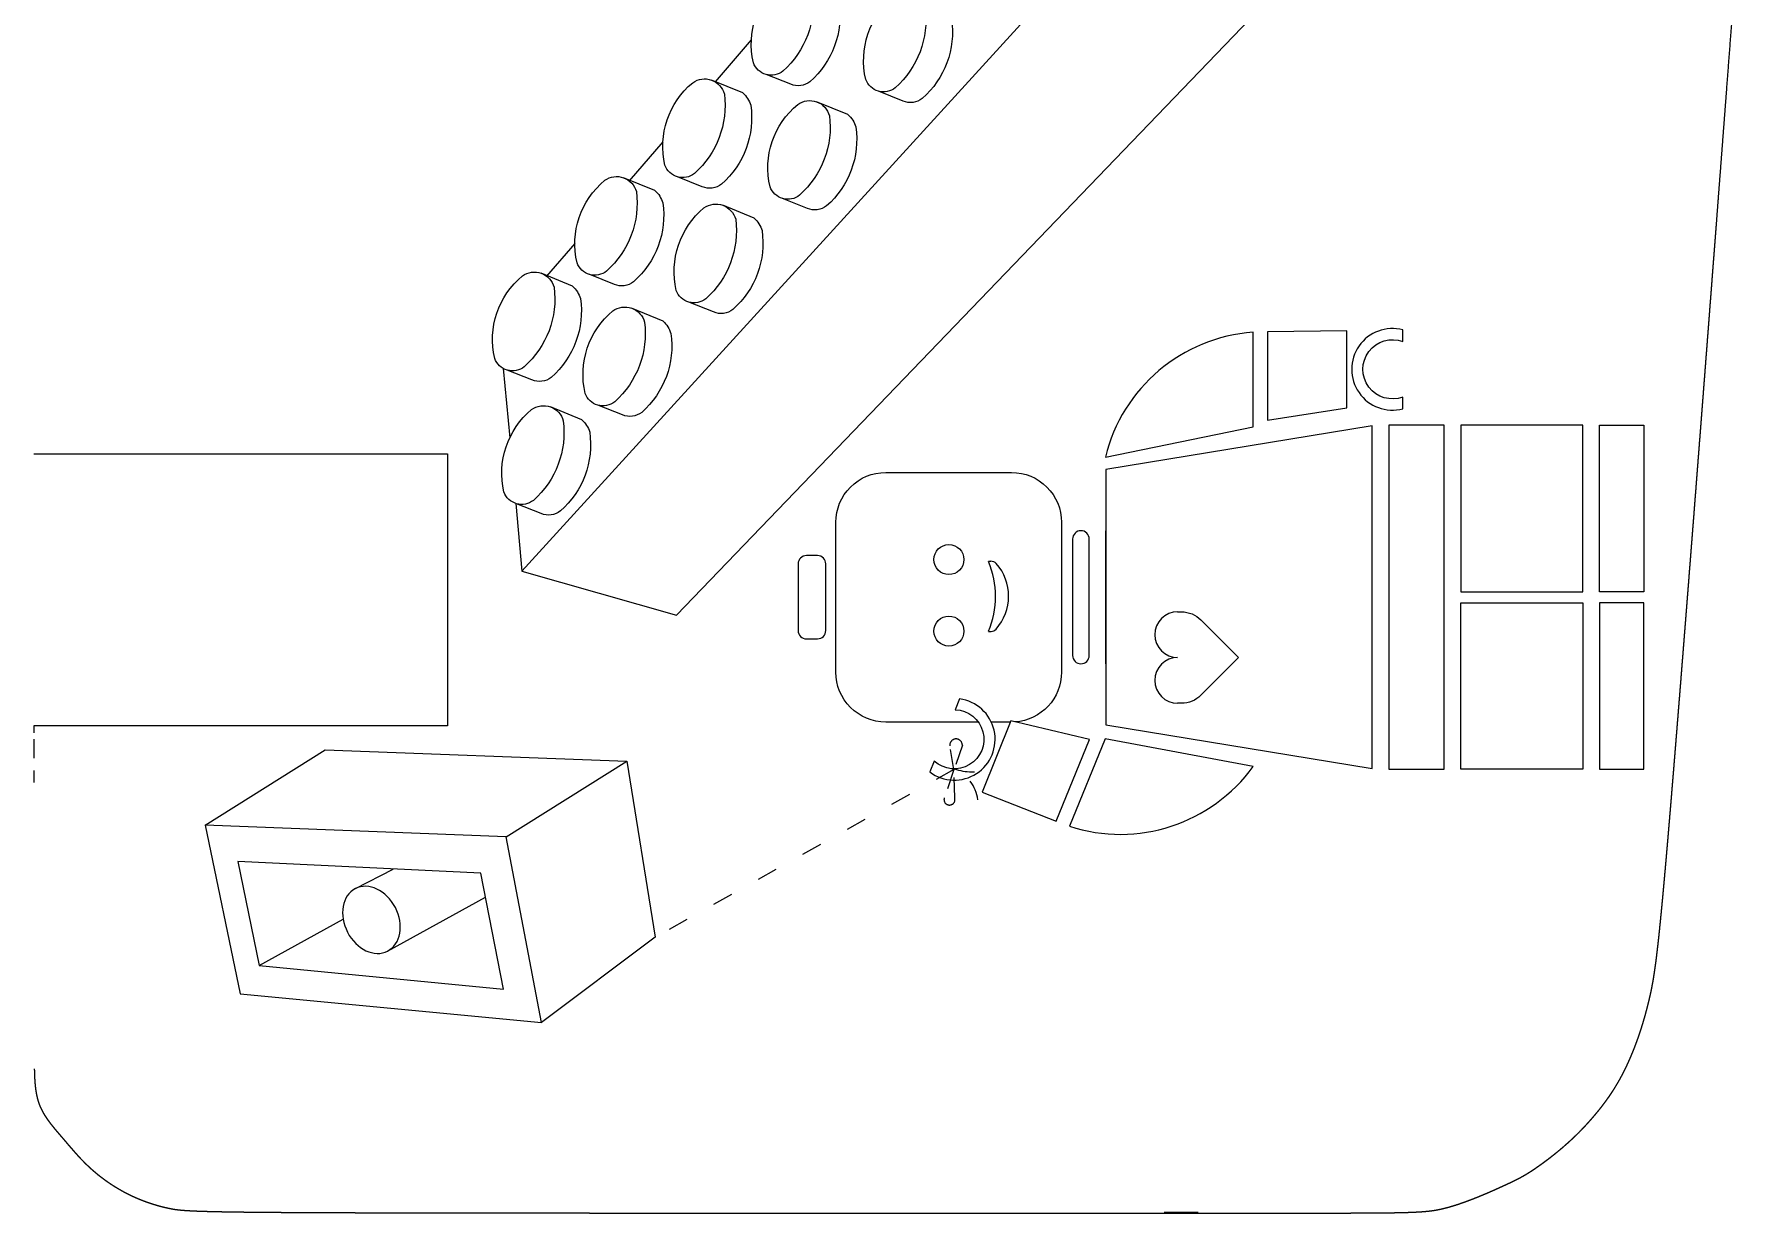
# Model space of a CAD drawing. Header units: millimetres. Extents: x -53 to 1579, y -453 to 381.
# Drawn here: x 153.3 to 203.23, y 167.53 to 202.18 of the extents above; entities that cross this region are included whole.
import ezdxf

# ---------------------------------------------------------------- set-up
doc = ezdxf.new("R2010")
doc.units = ezdxf.units.MM
doc.linetypes.add('ACAD_ISO03W100', pattern=[30, 12, -18])
doc.layers.add('design1 cut', color=1, linetype='Continuous')
doc.layers.add('design3', color=5, linetype='Continuous')
doc.layers.add('toCut', color=1, linetype='Continuous', true_color=0xff0000)

msp = doc.modelspace()

# ---------------------------------------------------------------- linework, layer by layer
at = {"layer": 'design1 cut', "lineweight": -3}
for points in [[(186.908, 185.198), (187.022, 185.198, -0.198912), (187.592, 184.961), (188.699, 183.854)], [(188.699, 183.854), (187.592, 182.747, -0.198912), (187.022, 182.511), (186.908, 182.511)]]:
    msp.add_lwpolyline(points, format="xyb", dxfattribs=at)
for centre in [(186.908, 184.526), (186.908, 183.183)]:
    msp.add_arc(centre, 0.672, 90, 270, dxfattribs=at)
at = {"layer": 'design3'}
for p, q in [((181.414, 186.681), (181.351, 186.675)), ((181.351, 184.624), (181.425, 184.624))]:
    msp.add_line(p, q, dxfattribs=at)
for points in [[(182.628, 211.513), (184.332, 204.693), (167.639, 186.394)], [(189.038, 202.622), (172.177, 185.101)], [(174.379, 202.001), (173.313, 200.771)], [(174.13, 200.445), (173.207, 200.821)], [(175.536, 200.699), (174.811, 200.987)], [(178.838, 200.206), (178.113, 200.495)], [(177.219, 199.808), (176.296, 200.185)], [(171.78, 199.003), (170.79, 197.862)], [(171.546, 197.576), (170.624, 197.953)], [(172.936, 197.688), (172.211, 197.977)], [(176.025, 197.052), (175.3, 197.34)], [(174.463, 196.765), (173.54, 197.142)], [(169.193, 196.02), (168.361, 195.06)], [(169.126, 194.767), (168.204, 195.144)], [(170.353, 194.82), (169.628, 195.108)], [(173.269, 194.008), (172.544, 194.297)], [(171.784, 193.739), (170.862, 194.116)], [(189.545, 193.424), (189.545, 190.829), (191.883, 191.196), (191.883, 193.451), (189.545, 193.424)], [(167.089, 192.349), (167.277, 190.313)], [(167.933, 192.011), (167.208, 192.299)], [(170.591, 190.983), (169.866, 191.271)], [(169.396, 190.841), (168.474, 191.218)], [(184.8, 183.67), (184.8, 185.626), (184.8, 181.878), (192.623, 180.593), (192.623, 185.626), (192.623, 190.659), (184.8, 189.375), (184.8, 185.626), (184.8, 187.582)], [(195.231, 190.679), (195.231, 185.789), (198.816, 185.789), (198.816, 190.679), (195.231, 190.679)], [(199.305, 185.789), (199.305, 190.679), (200.609, 190.679), (200.609, 185.789), (199.305, 185.789)], [(167.456, 188.38), (167.639, 186.394)], [(168.203, 188.085), (167.478, 188.373)], [(167.639, 186.394), (172.177, 185.101)], [(195.231, 180.574), (195.231, 185.463), (198.816, 185.463), (198.816, 180.574), (195.231, 180.574)], [(199.305, 185.463), (199.305, 180.574), (200.609, 180.574), (200.609, 185.463), (199.305, 185.463)], [(183.334, 179.045), (184.313, 181.448), (182.01, 181.99), (181.159, 179.901), (183.334, 179.045)], [(181.998, 181.959), (181.431, 181.959)], [(158.331, 178.929), (159.359, 173.974), (168.213, 173.126), (167.176, 178.589), (158.331, 178.929), (161.852, 181.147), (170.721, 180.811), (171.557, 175.638), (168.213, 173.126)], [(167.176, 178.589), (170.721, 180.811)], [(159.289, 177.858), (159.916, 174.802), (167.093, 174.106), (166.427, 177.514), (159.289, 177.858)], [(162.741, 177.063), (163.854, 177.638)], [(163.689, 175.229), (166.564, 176.815)], [(159.916, 174.802), (162.385, 176.164)]]:
    msp.add_lwpolyline(points, dxfattribs=at)
for points in [[(176.186, 203.423, -0.247137), (175.308, 201.087, -0.513942), (174.441, 201.333, -0.284897), (175.255, 203.755, -0.522395), (176.186, 203.423, 1.488144)], [(179.488, 202.93, -0.247137), (178.61, 200.595, -0.513942), (177.743, 200.84, -0.284897), (178.557, 203.263, -0.522395), (179.488, 202.93, 1.488144)], [(176.961, 203.092, -0.254022), (176.102, 200.774, -0.277426), (175.536, 200.699, -0.277426)], [(180.263, 202.6, -0.254022), (179.404, 200.282, -0.277426), (178.838, 200.206, -0.277426)], [(173.586, 200.412, -0.247137), (172.708, 198.077, -0.513942), (171.841, 198.322, -0.284897), (172.655, 200.745, -0.522395), (173.586, 200.412, 1.488144)], [(174.13, 200.445, -0.135662), (174.361, 200.082)], [(174.361, 200.082, -0.254022), (173.502, 197.764, -0.277426), (172.936, 197.688, -0.277426)], [(176.675, 199.775, -0.247137), (175.797, 197.44, -0.513942), (174.93, 197.685, -0.284897), (175.744, 200.108, -0.522395), (176.675, 199.775, 1.488144)], [(177.219, 199.808, -0.135662), (177.45, 199.445)], [(177.45, 199.445, -0.254022), (176.591, 197.127, -0.277426), (176.025, 197.052, -0.277426)], [(171.002, 197.544, -0.247137), (170.124, 195.208, -0.513942), (169.258, 195.454, -0.284897), (170.072, 197.876, -0.522395), (171.002, 197.544, 1.488144)], [(171.546, 197.576, -0.135662), (171.778, 197.213)], [(171.778, 197.213, -0.254022), (170.918, 194.895, -0.277426), (170.353, 194.82, -0.277426)], [(173.919, 196.732, -0.247137), (173.041, 194.397, -0.513942), (172.174, 194.642, -0.284897), (172.988, 197.065, -0.522395), (173.919, 196.732, 1.488144)], [(174.463, 196.765, -0.135662), (174.694, 196.402)], [(174.694, 196.402, -0.254022), (173.835, 194.084, -0.277426), (173.269, 194.008, -0.277426)], [(168.583, 194.735, -0.247137), (167.705, 192.399, -0.513942), (166.838, 192.645, -0.284897), (167.652, 195.067, -0.522395), (168.583, 194.735, 1.488144)], [(169.126, 194.767, -0.135662), (169.358, 194.405)], [(169.358, 194.405, -0.254022), (168.499, 192.086, -0.277426), (167.933, 192.011, -0.277426)], [(171.241, 193.707, -0.247137), (170.363, 191.371, -0.513942), (169.496, 191.617, -0.284897), (170.31, 194.039, -0.522395), (171.241, 193.707, 1.488144)], [(172.016, 193.377, -0.254022), (171.157, 191.058, -0.277426), (170.591, 190.983, -0.277426)], [(171.784, 193.739, -0.135662), (172.016, 193.377)], [(184.784, 189.744), (189.124, 190.634), (189.124, 193.412, 0.325971), (184.784, 189.744, -0.845075)], [(168.852, 190.809, -0.247137), (167.974, 188.473, -0.513942), (167.108, 188.719, -0.284897), (167.922, 191.141, -0.522395), (168.852, 190.809, 1.488144)], [(169.396, 190.841, -0.135662), (169.628, 190.479)], [(169.628, 190.479, -0.254022), (168.768, 188.16, -0.277426), (168.203, 188.085, -0.277426)], [(181.05, 181.959), (178.329, 181.959, -0.414214), (176.863, 183.426), (176.863, 187.827, -0.414214), (178.329, 189.293), (182.029, 189.293, -0.414214), (183.496, 187.827), (183.496, 183.426, -0.394636), (182.128, 181.962, -0.394636)], [(183.822, 185.626), (183.822, 183.915, 0.414214), (184.066, 183.67), (184.066, 183.67, 0.414214), (184.311, 183.915), (184.311, 185.626), (184.311, 187.338, 0.414214), (184.066, 187.582), (184.066, 187.582, 0.414214), (183.822, 187.338), (183.822, 185.626)], [(175.753, 185.626), (175.753, 184.648, 0.414214), (175.998, 184.404), (176.324, 184.404, 0.414214), (176.568, 184.648), (176.568, 185.626), (176.568, 186.604, 0.414214), (176.324, 186.849), (175.998, 186.849, 0.414214), (175.753, 186.604), (175.753, 185.626)], [(189.132, 180.657), (184.776, 181.47), (183.729, 178.897, 0.325971), (189.132, 180.657, -0.845075)]]:
    msp.add_lwpolyline(points, format="xyb", dxfattribs=at)
for points in [[(193.525, 193.137), (193.525, 193.482, 1.295626), (193.525, 191.164), (193.525, 191.509, -1.440356)], [(179.757, 180.812), (179.627, 180.492, 1.295626), (180.501, 182.639), (180.371, 182.319, -1.440356)]]:
    msp.add_lwpolyline(points, format="xyb", close=True, dxfattribs=at)
msp.add_lwpolyline([(194.742, 185.626), (194.742, 190.679), (193.112, 190.679), (193.112, 185.626), (193.112, 180.574), (194.742, 180.574)], close=True, dxfattribs=at)
at = {"layer": 'design3', "linetype": 'ACAD_ISO03W100', "ltscale": 0.05}
for points in [[(180.335, 180.562), (180.214, 181.246, -1.091562), (180.581, 181.278), (180.335, 180.562), (180.05, 179.734, 1.387298), (180.356, 179.731), (180.335, 180.562, -0.287138), (181.033, 179.672)], [(180.342, 180.582, 0.157925), (181.372, 180.577)]]:
    msp.add_lwpolyline(points, format="xyb", dxfattribs=at)
msp.add_lwpolyline([(180.335, 180.562), (171.557, 175.638)], dxfattribs=at)
at = {"layer": 'design3'}
for centre in [(180.185, 186.734), (180.185, 184.63)]:
    msp.add_circle(centre, 0.442, dxfattribs=at)
for centre, radius, start, end in [((178.887, 185.65), 2.669, 337.3983, 22.6017), ((181.431, 186.487), 0.195, 41.297, 95.063), ((180.486, 185.657), 1.453, 318.2427, 41.297), ((181.425, 184.819), 0.195, 270, 318.2427)]:
    msp.add_arc(centre, radius, start, end, dxfattribs=at)
at = {"layer": 'design3', "extrusion": (0, 0, -1)}
msp.add_ellipse((163.215, 176.146), major_axis=(-0.474, 0.917), ratio=0.766167, dxfattribs=at)
at = {"layer": 'toCut'}
msp.add_line((187.515, 167.548), (186.515, 167.548), dxfattribs=at)
for points in [[(203.133, 201.683), (203.182, 202.325), (203.231, 202.968)], [(203.035, 200.4), (203.084, 201.042), (203.133, 201.683)], [(202.986, 199.76), (203.011, 200.08), (203.035, 200.4)], [(202.937, 199.122), (202.962, 199.441), (202.986, 199.76)], [(202.889, 198.485), (202.913, 198.803), (202.937, 199.122)], [(202.84, 197.851), (202.865, 198.168), (202.889, 198.485)], [(202.792, 197.219), (202.816, 197.535), (202.84, 197.851)], [(202.744, 196.59), (202.768, 196.904), (202.792, 197.219)], [(202.696, 195.964), (202.708, 196.12), (202.72, 196.276)], [(202.72, 196.276), (202.732, 196.433), (202.744, 196.59)], [(202.672, 195.652), (202.684, 195.808), (202.696, 195.964)], [(202.624, 195.032), (202.636, 195.187), (202.648, 195.342)], [(202.648, 195.342), (202.66, 195.497), (202.672, 195.652)], [(202.601, 194.724), (202.612, 194.878), (202.624, 195.032)], [(202.553, 194.11), (202.565, 194.263), (202.577, 194.416)], [(202.577, 194.416), (202.589, 194.57), (202.601, 194.724)], [(202.507, 193.501), (202.518, 193.653), (202.53, 193.805)], [(202.53, 193.805), (202.542, 193.957), (202.553, 194.11)], [(202.483, 193.198), (202.495, 193.349), (202.507, 193.501)], [(202.437, 192.597), (202.448, 192.747), (202.46, 192.897)], [(202.46, 192.897), (202.472, 193.047), (202.483, 193.198)], [(202.391, 192.001), (202.402, 192.149), (202.414, 192.298)], [(202.414, 192.298), (202.425, 192.447), (202.437, 192.597)], [(202.368, 191.705), (202.379, 191.853), (202.391, 192.001)], [(202.323, 191.118), (202.334, 191.264), (202.345, 191.411)], [(202.345, 191.411), (202.357, 191.558), (202.368, 191.705)], [(202.278, 190.538), (202.289, 190.682), (202.3, 190.827)], [(202.3, 190.827), (202.311, 190.973), (202.323, 191.118)], [(202.233, 189.964), (202.244, 190.107), (202.255, 190.25)], [(202.255, 190.25), (202.267, 190.394), (202.278, 190.538)], [(165.453, 189.844), (165.453, 185.844), (165.453, 181.844)], [(202.211, 189.68), (202.222, 189.822), (202.233, 189.964)], [(202.167, 189.117), (202.178, 189.257), (202.189, 189.398)], [(202.189, 189.398), (202.2, 189.539), (202.211, 189.68)], [(202.124, 188.562), (202.135, 188.7), (202.146, 188.839)], [(202.146, 188.839), (202.157, 188.978), (202.167, 189.117)], [(202.082, 188.015), (202.092, 188.151), (202.103, 188.288)], [(202.103, 188.288), (202.114, 188.425), (202.124, 188.562)], [(202.061, 187.745), (202.071, 187.88), (202.082, 188.015)], [(202.019, 187.211), (202.029, 187.344), (202.04, 187.477)], [(202.04, 187.477), (202.05, 187.611), (202.061, 187.745)], [(201.978, 186.685), (201.988, 186.816), (201.998, 186.947)], [(201.998, 186.947), (202.008, 187.079), (202.019, 187.211)], [(201.937, 186.169), (201.947, 186.298), (201.957, 186.426)], [(201.957, 186.426), (201.967, 186.556), (201.978, 186.685)], [(201.897, 185.663), (201.907, 185.789), (201.917, 185.915)], [(201.917, 185.915), (201.927, 186.042), (201.937, 186.169)], [(201.858, 185.167), (201.868, 185.29), (201.878, 185.413)], [(201.878, 185.413), (201.888, 185.538), (201.897, 185.663)], [(201.82, 184.681), (201.829, 184.801), (201.839, 184.922)], [(201.839, 184.922), (201.849, 185.044), (201.858, 185.167)], [(201.782, 184.205), (201.792, 184.323), (201.801, 184.442)], [(201.801, 184.442), (201.81, 184.561), (201.82, 184.681)], [(201.745, 183.741), (201.755, 183.856), (201.764, 183.972)], [(201.764, 183.972), (201.773, 184.088), (201.782, 184.205)], [(201.692, 183.066), (201.701, 183.177), (201.709, 183.288)], [(201.709, 183.288), (201.718, 183.401), (201.727, 183.513)], [(201.727, 183.513), (201.736, 183.627), (201.745, 183.741)], [(201.657, 182.631), (201.666, 182.739), (201.674, 182.847)], [(201.674, 182.847), (201.683, 182.957), (201.692, 183.066)], [(201.623, 182.208), (201.631, 182.313), (201.64, 182.418)], [(201.64, 182.418), (201.648, 182.525), (201.657, 182.631)], [(165.453, 181.844), (159.375, 181.844), (153.296, 181.844)], [(153.296, 181.844), (153.296, 181.743), (153.296, 181.743)], [(201.582, 181.698), (201.586, 181.748), (201.59, 181.798)], [(201.59, 181.798), (201.594, 181.849), (201.598, 181.9)], [(201.598, 181.9), (201.602, 181.951), (201.606, 182.002)], [(201.606, 182.002), (201.611, 182.053), (201.615, 182.105)], [(201.615, 182.105), (201.619, 182.157), (201.623, 182.208)], [(153.296, 181.743), (153.296, 181.711), (153.296, 181.679)], [(153.296, 181.679), (153.296, 181.661), (153.296, 181.642)], [(153.296, 181.451), (153.296, 181.357), (153.296, 181.263)], [(153.296, 181.263), (153.296, 181.17), (153.296, 181.077)], [(201.542, 181.208), (201.546, 181.256), (201.55, 181.304)], [(201.55, 181.304), (201.554, 181.353), (201.558, 181.401)], [(201.558, 181.401), (201.562, 181.45), (201.566, 181.499)], [(201.566, 181.499), (201.57, 181.549), (201.574, 181.598)], [(201.574, 181.598), (201.578, 181.648), (201.582, 181.698)], [(153.296, 181.077), (153.296, 180.985), (153.296, 180.893)], [(201.504, 180.739), (201.508, 180.785), (201.512, 180.831)], [(201.512, 180.831), (201.515, 180.878), (201.519, 180.924)], [(201.519, 180.924), (201.523, 180.971), (201.527, 181.018)], [(201.527, 181.018), (201.531, 181.065), (201.534, 181.112)], [(201.534, 181.112), (201.538, 181.16), (201.542, 181.208)], [(153.296, 180.534), (153.296, 180.446), (153.296, 180.357)], [(153.296, 180.357), (153.296, 180.271), (153.296, 180.184)], [(201.46, 180.205), (201.464, 180.249), (201.467, 180.292)], [(201.467, 180.292), (201.471, 180.336), (201.475, 180.38)], [(201.475, 180.38), (201.478, 180.424), (201.482, 180.468)], [(201.482, 180.468), (201.486, 180.513), (201.489, 180.558)], [(201.489, 180.558), (201.493, 180.603), (201.497, 180.648)], [(201.497, 180.648), (201.5, 180.693), (201.504, 180.739)], [(201.419, 179.702), (201.422, 179.743), (201.426, 179.784)], [(201.426, 179.784), (201.429, 179.825), (201.432, 179.867)], [(201.432, 179.867), (201.436, 179.908), (201.439, 179.95)], [(201.439, 179.95), (201.443, 179.992), (201.446, 180.034)], [(201.446, 180.034), (201.45, 180.077), (201.453, 180.119)], [(201.453, 180.119), (201.457, 180.162), (201.46, 180.205)], [(201.379, 179.229), (201.383, 179.268), (201.386, 179.306)], [(201.386, 179.306), (201.389, 179.345), (201.392, 179.384)], [(201.392, 179.384), (201.396, 179.423), (201.399, 179.462)], [(201.399, 179.462), (201.402, 179.502), (201.405, 179.541)], [(201.405, 179.541), (201.409, 179.581), (201.412, 179.622)], [(201.412, 179.622), (201.415, 179.662), (201.419, 179.702)], [(201.336, 178.714), (201.342, 178.786), (201.348, 178.857)], [(201.348, 178.857), (201.354, 178.931), (201.36, 179.004)], [(201.36, 179.004), (201.367, 179.079), (201.373, 179.153)], [(201.373, 179.153), (201.376, 179.191), (201.379, 179.229)], [(201.289, 178.171), (201.295, 178.237), (201.301, 178.302)], [(201.301, 178.302), (201.306, 178.369), (201.312, 178.437)], [(201.312, 178.437), (201.318, 178.505), (201.324, 178.574)], [(201.324, 178.574), (201.33, 178.644), (201.336, 178.714)], [(201.246, 177.674), (201.251, 177.734), (201.256, 177.794)], [(201.256, 177.794), (201.262, 177.856), (201.267, 177.917)], [(201.267, 177.917), (201.273, 177.98), (201.278, 178.043)], [(201.278, 178.043), (201.284, 178.107), (201.289, 178.171)], [(201.205, 177.221), (201.21, 177.276), (201.215, 177.33)], [(201.215, 177.33), (201.22, 177.386), (201.225, 177.442)], [(201.225, 177.442), (201.23, 177.5), (201.235, 177.557)], [(201.235, 177.557), (201.241, 177.616), (201.246, 177.674)], [(201.158, 176.713), (201.163, 176.761), (201.168, 176.809)], [(201.168, 176.809), (201.172, 176.859), (201.177, 176.909)], [(201.177, 176.909), (201.181, 176.959), (201.186, 177.01)], [(201.186, 177.01), (201.191, 177.062), (201.196, 177.114)], [(201.196, 177.114), (201.2, 177.168), (201.205, 177.221)], [(201.115, 176.263), (201.12, 176.306), (201.124, 176.349)], [(201.124, 176.349), (201.128, 176.392), (201.132, 176.436)], [(201.132, 176.436), (201.137, 176.481), (201.141, 176.526)], [(201.141, 176.526), (201.145, 176.572), (201.15, 176.618)], [(201.15, 176.618), (201.154, 176.665), (201.158, 176.713)], [(201.061, 175.724), (201.064, 175.76), (201.068, 175.795)], [(201.068, 175.795), (201.072, 175.832), (201.076, 175.868)], [(201.076, 175.868), (201.079, 175.906), (201.083, 175.943)], [(201.083, 175.943), (201.087, 175.981), (201.091, 176.02)], [(201.091, 176.02), (201.095, 176.059), (201.099, 176.099)], [(201.099, 176.099), (201.103, 176.139), (201.107, 176.18)], [(201.107, 176.18), (201.111, 176.222), (201.115, 176.263)], [(201.004, 175.22), (201.008, 175.249), (201.011, 175.277)], [(201.011, 175.277), (201.014, 175.307), (201.018, 175.336)], [(201.018, 175.336), (201.021, 175.366), (201.025, 175.396)], [(201.025, 175.396), (201.028, 175.427), (201.032, 175.458)], [(201.032, 175.458), (201.035, 175.49), (201.039, 175.522)], [(201.039, 175.522), (201.042, 175.555), (201.046, 175.588)], [(201.046, 175.588), (201.05, 175.621), (201.053, 175.655)], [(201.053, 175.655), (201.057, 175.689), (201.061, 175.724)], [(200.941, 174.728), (200.944, 174.75), (200.947, 174.771)], [(200.947, 174.771), (200.95, 174.794), (200.953, 174.816)], [(200.953, 174.816), (200.956, 174.839), (200.959, 174.862)], [(200.959, 174.862), (200.963, 174.885), (200.966, 174.909)], [(200.966, 174.909), (200.969, 174.933), (200.972, 174.957)], [(200.972, 174.957), (200.975, 174.982), (200.978, 175.007)], [(200.978, 175.007), (200.981, 175.032), (200.985, 175.058)], [(200.985, 175.058), (200.988, 175.084), (200.991, 175.111)], [(200.991, 175.111), (200.994, 175.138), (200.998, 175.165)], [(200.998, 175.165), (201.001, 175.192), (201.004, 175.22)], [(200.859, 174.224), (200.865, 174.255), (200.871, 174.286)], [(200.871, 174.286), (200.877, 174.319), (200.882, 174.351)], [(200.882, 174.351), (200.888, 174.385), (200.894, 174.419)], [(200.894, 174.419), (200.897, 174.437), (200.9, 174.455)], [(200.9, 174.455), (200.903, 174.473), (200.906, 174.491)], [(200.906, 174.491), (200.908, 174.509), (200.911, 174.528)], [(200.911, 174.528), (200.914, 174.547), (200.917, 174.566)], [(200.917, 174.566), (200.92, 174.585), (200.923, 174.605)], [(200.923, 174.605), (200.926, 174.625), (200.929, 174.645)], [(200.929, 174.645), (200.932, 174.665), (200.935, 174.686)], [(200.935, 174.686), (200.938, 174.707), (200.941, 174.728)], [(200.752, 173.729), (200.764, 173.782), (200.777, 173.834)], [(200.777, 173.834), (200.789, 173.887), (200.801, 173.94)], [(200.801, 173.94), (200.807, 173.967), (200.813, 173.994)], [(200.813, 173.994), (200.819, 174.022), (200.825, 174.049)], [(200.825, 174.049), (200.831, 174.077), (200.836, 174.106)], [(200.836, 174.106), (200.842, 174.135), (200.848, 174.164)], [(200.848, 174.164), (200.854, 174.194), (200.859, 174.224)], [(200.617, 173.223), (200.631, 173.272), (200.645, 173.322)], [(200.645, 173.322), (200.659, 173.372), (200.673, 173.422)], [(200.673, 173.422), (200.686, 173.472), (200.7, 173.523)], [(200.7, 173.523), (200.713, 173.574), (200.726, 173.625)], [(200.726, 173.625), (200.739, 173.677), (200.752, 173.729)], [(200.467, 172.749), (200.482, 172.795), (200.498, 172.841)], [(200.498, 172.841), (200.513, 172.888), (200.528, 172.935)], [(200.528, 172.935), (200.543, 172.982), (200.558, 173.029)], [(200.558, 173.029), (200.573, 173.077), (200.588, 173.125)], [(200.588, 173.125), (200.602, 173.174), (200.617, 173.223)], [(200.272, 172.231), (200.289, 172.272), (200.305, 172.313)], [(200.305, 172.313), (200.322, 172.355), (200.338, 172.397)], [(200.338, 172.397), (200.355, 172.44), (200.371, 172.483)], [(200.371, 172.483), (200.387, 172.527), (200.403, 172.57)], [(200.403, 172.57), (200.419, 172.615), (200.435, 172.659)], [(200.435, 172.659), (200.451, 172.704), (200.467, 172.749)], [(200.067, 171.773), (200.084, 171.809), (200.102, 171.845)], [(200.102, 171.845), (200.119, 171.881), (200.136, 171.918)], [(200.136, 171.918), (200.153, 171.956), (200.17, 171.994)], [(200.17, 171.994), (200.187, 172.032), (200.205, 172.071)], [(200.205, 172.071), (200.221, 172.111), (200.238, 172.15)], [(200.238, 172.15), (200.255, 172.191), (200.272, 172.231)], [(153.306, 171.767), (153.306, 171.758), (153.306, 171.748)], [(153.306, 171.748), (153.307, 171.736), (153.307, 171.724)], [(153.307, 171.724), (153.307, 171.713), (153.307, 171.702)], [(153.307, 171.702), (153.307, 171.692), (153.308, 171.682)], [(153.308, 171.682), (153.308, 171.673), (153.308, 171.663)], [(153.308, 171.663), (153.308, 171.654), (153.309, 171.646)], [(153.309, 171.646), (153.309, 171.637), (153.309, 171.629)], [(153.309, 171.629), (153.309, 171.622), (153.309, 171.614)], [(153.309, 171.614), (153.31, 171.607), (153.31, 171.6)], [(153.31, 171.6), (153.311, 171.587), (153.311, 171.574)], [(153.311, 171.574), (153.312, 171.562), (153.312, 171.549)], [(153.312, 171.549), (153.313, 171.538), (153.313, 171.527)], [(153.313, 171.527), (153.316, 171.481), (153.319, 171.436)], [(153.319, 171.436), (153.322, 171.391), (153.325, 171.346)], [(153.325, 171.346), (153.329, 171.301), (153.334, 171.256)], [(199.782, 171.251), (199.8, 171.281), (199.818, 171.311)], [(199.818, 171.311), (199.836, 171.342), (199.855, 171.373)], [(199.855, 171.373), (199.873, 171.405), (199.891, 171.436)], [(199.891, 171.436), (199.908, 171.468), (199.926, 171.501)], [(199.926, 171.501), (199.944, 171.533), (199.962, 171.566)], [(199.962, 171.566), (199.979, 171.6), (199.997, 171.634)], [(199.997, 171.634), (200.015, 171.668), (200.032, 171.702)], [(200.032, 171.702), (200.05, 171.737), (200.067, 171.773)], [(153.334, 171.256), (153.339, 171.212), (153.344, 171.168)], [(153.344, 171.168), (153.351, 171.124), (153.358, 171.08)], [(153.358, 171.08), (153.362, 171.058), (153.365, 171.036)], [(153.365, 171.036), (153.37, 171.014), (153.374, 170.992)], [(153.374, 170.992), (153.379, 170.97), (153.384, 170.949)], [(153.384, 170.949), (153.389, 170.927), (153.394, 170.905)], [(153.394, 170.905), (153.4, 170.884), (153.406, 170.862)], [(153.406, 170.862), (153.412, 170.841), (153.418, 170.819)], [(153.418, 170.819), (153.425, 170.798), (153.432, 170.777)], [(153.432, 170.777), (153.44, 170.755), (153.447, 170.734)], [(199.399, 170.695), (199.438, 170.748), (199.478, 170.801)], [(199.478, 170.801), (199.517, 170.855), (199.556, 170.908)], [(199.556, 170.908), (199.575, 170.936), (199.595, 170.963)], [(199.595, 170.963), (199.614, 170.991), (199.633, 171.019)], [(199.633, 171.019), (199.652, 171.047), (199.67, 171.076)], [(199.67, 171.076), (199.689, 171.104), (199.708, 171.133)], [(199.708, 171.133), (199.726, 171.162), (199.745, 171.191)], [(199.745, 171.191), (199.763, 171.221), (199.782, 171.251)], [(153.447, 170.734), (153.455, 170.713), (153.463, 170.692)], [(153.463, 170.692), (153.472, 170.671), (153.481, 170.65)], [(153.481, 170.65), (153.49, 170.629), (153.5, 170.608)], [(153.5, 170.608), (153.51, 170.587), (153.52, 170.566)], [(153.52, 170.566), (153.531, 170.545), (153.541, 170.524)], [(153.541, 170.524), (153.553, 170.504), (153.564, 170.483)], [(153.564, 170.483), (153.576, 170.462), (153.588, 170.442)], [(153.588, 170.442), (153.601, 170.421), (153.614, 170.401)], [(153.614, 170.401), (153.627, 170.38), (153.64, 170.36)], [(153.64, 170.36), (153.654, 170.34), (153.667, 170.32)], [(153.667, 170.32), (153.681, 170.299), (153.695, 170.279)], [(153.695, 170.279), (153.71, 170.259), (153.724, 170.239)], [(198.976, 170.19), (199.02, 170.239), (199.064, 170.288)], [(199.064, 170.288), (199.107, 170.338), (199.15, 170.388)], [(199.15, 170.388), (199.192, 170.438), (199.235, 170.489)], [(199.235, 170.489), (199.276, 170.54), (199.318, 170.591)], [(199.318, 170.591), (199.358, 170.643), (199.399, 170.695)], [(153.724, 170.239), (153.754, 170.199), (153.784, 170.159)], [(153.784, 170.159), (153.815, 170.12), (153.846, 170.081)], [(153.846, 170.081), (153.878, 170.042), (153.91, 170.003)], [(153.91, 170.003), (153.942, 169.964), (153.975, 169.926)], [(153.975, 169.926), (154.007, 169.888), (154.04, 169.85)], [(154.04, 169.85), (154.072, 169.812), (154.104, 169.775)], [(198.515, 169.72), (198.563, 169.766), (198.61, 169.811)], [(198.61, 169.811), (198.657, 169.857), (198.704, 169.903)], [(198.704, 169.903), (198.75, 169.95), (198.796, 169.997)], [(198.796, 169.997), (198.842, 170.045), (198.887, 170.093)], [(198.887, 170.093), (198.932, 170.141), (198.976, 170.19)], [(154.104, 169.775), (154.136, 169.738), (154.168, 169.701)], [(154.168, 169.701), (154.199, 169.664), (154.23, 169.627)], [(154.23, 169.627), (154.261, 169.591), (154.292, 169.555)], [(154.292, 169.555), (154.323, 169.519), (154.353, 169.484)], [(154.353, 169.484), (154.383, 169.449), (154.414, 169.414)], [(154.414, 169.414), (154.444, 169.379), (154.474, 169.345)], [(154.474, 169.345), (154.504, 169.31), (154.534, 169.276)], [(197.922, 169.213), (197.971, 169.252), (198.021, 169.291)], [(198.021, 169.291), (198.071, 169.332), (198.121, 169.373)], [(198.121, 169.373), (198.171, 169.415), (198.221, 169.457)], [(198.221, 169.457), (198.27, 169.5), (198.32, 169.543)], [(198.32, 169.543), (198.369, 169.587), (198.418, 169.631)], [(198.418, 169.631), (198.466, 169.675), (198.515, 169.72)], [(154.534, 169.276), (154.565, 169.243), (154.595, 169.209)], [(154.595, 169.209), (154.626, 169.176), (154.656, 169.143)], [(154.656, 169.143), (154.687, 169.111), (154.718, 169.079)], [(154.718, 169.079), (154.749, 169.047), (154.781, 169.015)], [(154.781, 169.015), (154.813, 168.984), (154.845, 168.952)], [(154.845, 168.952), (154.877, 168.922), (154.91, 168.891)], [(154.91, 168.891), (154.943, 168.861), (154.976, 168.831)], [(154.976, 168.831), (155.009, 168.801), (155.043, 168.772)], [(197.289, 168.757), (197.309, 168.77), (197.329, 168.783)], [(197.329, 168.783), (197.349, 168.797), (197.369, 168.81)], [(197.369, 168.81), (197.39, 168.824), (197.411, 168.838)], [(197.411, 168.838), (197.432, 168.853), (197.454, 168.867)], [(197.454, 168.867), (197.475, 168.882), (197.497, 168.898)], [(197.497, 168.898), (197.519, 168.913), (197.542, 168.929)], [(197.542, 168.929), (197.564, 168.945), (197.587, 168.961)], [(197.587, 168.961), (197.61, 168.978), (197.633, 168.994)], [(197.633, 168.994), (197.657, 169.011), (197.68, 169.029)], [(197.68, 169.029), (197.704, 169.046), (197.727, 169.064)], [(197.727, 169.064), (197.751, 169.082), (197.775, 169.1)], [(197.775, 169.1), (197.8, 169.118), (197.824, 169.137)], [(197.824, 169.137), (197.848, 169.155), (197.873, 169.174)], [(197.873, 169.174), (197.897, 169.193), (197.922, 169.213)], [(155.043, 168.772), (155.077, 168.743), (155.111, 168.714)], [(155.111, 168.714), (155.146, 168.686), (155.18, 168.657)], [(155.18, 168.657), (155.216, 168.63), (155.251, 168.602)], [(155.251, 168.602), (155.286, 168.575), (155.322, 168.548)], [(155.322, 168.548), (155.358, 168.521), (155.394, 168.495)], [(155.394, 168.495), (155.431, 168.469), (155.468, 168.443)], [(155.468, 168.443), (155.505, 168.418), (155.542, 168.393)], [(155.542, 168.393), (155.58, 168.368), (155.617, 168.344)], [(155.617, 168.344), (155.656, 168.32), (155.694, 168.296)], [(155.694, 168.296), (155.732, 168.273), (155.771, 168.25)], [(196.326, 168.262), (196.358, 168.276), (196.39, 168.291)], [(196.39, 168.291), (196.421, 168.305), (196.452, 168.319)], [(196.452, 168.319), (196.482, 168.333), (196.511, 168.346)], [(196.511, 168.346), (196.539, 168.359), (196.567, 168.372)], [(196.567, 168.372), (196.594, 168.384), (196.621, 168.397)], [(196.621, 168.397), (196.646, 168.409), (196.672, 168.421)], [(196.672, 168.421), (196.696, 168.433), (196.721, 168.444)], [(196.721, 168.444), (196.744, 168.456), (196.768, 168.467)], [(196.768, 168.467), (196.791, 168.478), (196.813, 168.489)], [(196.813, 168.489), (196.835, 168.5), (196.857, 168.511)], [(196.857, 168.511), (196.878, 168.522), (196.899, 168.533)], [(196.899, 168.533), (196.92, 168.543), (196.941, 168.554)], [(196.941, 168.554), (196.961, 168.565), (196.981, 168.575)], [(196.981, 168.575), (197.02, 168.597), (197.059, 168.618)], [(197.059, 168.618), (197.097, 168.64), (197.135, 168.662)], [(197.135, 168.662), (197.173, 168.685), (197.211, 168.709)], [(197.211, 168.709), (197.231, 168.721), (197.25, 168.733)], [(197.25, 168.733), (197.269, 168.745), (197.289, 168.757)], [(155.771, 168.25), (155.81, 168.227), (155.849, 168.205)], [(155.849, 168.205), (155.888, 168.183), (155.928, 168.161)], [(155.928, 168.161), (155.968, 168.14), (156.008, 168.119)], [(156.008, 168.119), (156.048, 168.099), (156.088, 168.078)], [(156.088, 168.078), (156.129, 168.059), (156.17, 168.039)], [(156.17, 168.039), (156.211, 168.02), (156.252, 168.001)], [(156.252, 168.001), (156.294, 167.983), (156.336, 167.965)], [(156.336, 167.965), (156.378, 167.947), (156.42, 167.93)], [(156.42, 167.93), (156.462, 167.913), (156.504, 167.896)], [(156.504, 167.896), (156.547, 167.88), (156.59, 167.864)], [(156.59, 167.864), (156.633, 167.849), (156.676, 167.834)], [(156.676, 167.834), (156.72, 167.82), (156.763, 167.805)], [(156.763, 167.805), (156.807, 167.792), (156.851, 167.778)], [(195.067, 167.764), (195.108, 167.777), (195.15, 167.791)], [(195.15, 167.791), (195.192, 167.805), (195.233, 167.819)], [(195.233, 167.819), (195.275, 167.834), (195.317, 167.848)], [(195.317, 167.848), (195.359, 167.863), (195.401, 167.879)], [(195.401, 167.879), (195.442, 167.894), (195.484, 167.91)], [(195.484, 167.91), (195.526, 167.925), (195.567, 167.941)], [(195.567, 167.941), (195.608, 167.957), (195.649, 167.974)], [(195.649, 167.974), (195.69, 167.99), (195.73, 168.006)], [(195.73, 168.006), (195.771, 168.022), (195.811, 168.039)], [(195.811, 168.039), (195.85, 168.055), (195.89, 168.072)], [(195.89, 168.072), (195.928, 168.088), (195.967, 168.104)], [(195.967, 168.104), (196.005, 168.121), (196.043, 168.137)], [(196.043, 168.137), (196.08, 168.153), (196.117, 168.169)], [(196.117, 168.169), (196.153, 168.185), (196.189, 168.201)], [(196.189, 168.201), (196.224, 168.216), (196.259, 168.232)], [(196.259, 168.232), (196.292, 168.247), (196.326, 168.262)], [(156.851, 167.778), (156.895, 167.765), (156.939, 167.752)], [(156.939, 167.752), (156.984, 167.74), (157.029, 167.728)], [(157.029, 167.728), (157.073, 167.717), (157.118, 167.706)], [(157.118, 167.706), (157.164, 167.695), (157.209, 167.685)], [(157.209, 167.685), (157.254, 167.675), (157.3, 167.666)], [(157.3, 167.666), (157.323, 167.661), (157.346, 167.657)], [(157.346, 167.657), (157.37, 167.652), (157.394, 167.648)], [(157.394, 167.648), (157.406, 167.646), (157.419, 167.644)], [(157.419, 167.644), (157.432, 167.642), (157.445, 167.64)], [(157.445, 167.64), (157.459, 167.638), (157.473, 167.636)], [(157.473, 167.636), (157.487, 167.634), (157.502, 167.632)], [(157.502, 167.632), (157.517, 167.63), (157.533, 167.628)], [(157.533, 167.628), (157.549, 167.627), (157.565, 167.625)], [(157.565, 167.625), (157.583, 167.623), (157.6, 167.621)], [(157.6, 167.621), (157.619, 167.619), (157.638, 167.618)], [(157.638, 167.618), (157.657, 167.616), (157.677, 167.614)], [(157.677, 167.614), (157.699, 167.613), (157.72, 167.611)], [(157.72, 167.611), (157.743, 167.609), (157.766, 167.608)], [(157.766, 167.608), (157.778, 167.607), (157.79, 167.606)], [(157.79, 167.606), (157.802, 167.605), (157.814, 167.605)], [(157.814, 167.605), (157.827, 167.604), (157.84, 167.603)], [(157.84, 167.603), (157.853, 167.602), (157.867, 167.602)], [(157.867, 167.602), (157.88, 167.601), (157.894, 167.6)], [(157.894, 167.6), (157.908, 167.599), (157.922, 167.599)], [(157.922, 167.599), (157.937, 167.598), (157.952, 167.597)], [(157.952, 167.597), (157.967, 167.597), (157.982, 167.596)], [(157.982, 167.596), (157.998, 167.595), (158.014, 167.594)], [(158.014, 167.594), (158.03, 167.594), (158.046, 167.593)], [(158.046, 167.593), (158.063, 167.592), (158.079, 167.592)], [(158.079, 167.592), (158.097, 167.591), (158.114, 167.59)], [(158.114, 167.59), (158.132, 167.59), (158.15, 167.589)], [(158.15, 167.589), (158.168, 167.588), (158.186, 167.588)], [(158.186, 167.588), (158.205, 167.587), (158.224, 167.586)], [(158.224, 167.586), (158.244, 167.586), (158.264, 167.585)], [(158.264, 167.585), (158.284, 167.585), (158.304, 167.584)], [(158.304, 167.584), (158.325, 167.583), (158.346, 167.583)], [(158.346, 167.583), (158.367, 167.582), (158.388, 167.582)], [(158.388, 167.582), (158.411, 167.581), (158.433, 167.58)], [(158.433, 167.58), (158.456, 167.58), (158.478, 167.579)], [(158.478, 167.579), (158.502, 167.579), (158.525, 167.578)], [(158.525, 167.578), (158.549, 167.577), (158.573, 167.577)], [(158.573, 167.577), (158.598, 167.576), (158.623, 167.576)], [(158.623, 167.576), (158.649, 167.575), (158.674, 167.575)], [(158.674, 167.575), (158.701, 167.574), (158.727, 167.574)], [(158.727, 167.574), (158.754, 167.573), (158.781, 167.573)], [(158.781, 167.573), (158.809, 167.572), (158.837, 167.572)], [(158.837, 167.572), (158.865, 167.571), (158.894, 167.57)], [(158.894, 167.57), (158.923, 167.57), (158.952, 167.569)], [(158.952, 167.569), (158.983, 167.569), (159.013, 167.569)], [(159.013, 167.569), (159.044, 167.568), (159.075, 167.568)], [(159.075, 167.568), (159.106, 167.567), (159.138, 167.567)], [(159.138, 167.567), (159.171, 167.566), (159.203, 167.566)], [(159.203, 167.566), (159.237, 167.565), (159.27, 167.565)], [(159.27, 167.565), (159.305, 167.564), (159.339, 167.564)], [(159.339, 167.564), (159.374, 167.563), (159.409, 167.563)], [(159.409, 167.563), (159.446, 167.563), (159.482, 167.562)], [(159.482, 167.562), (159.519, 167.562), (159.556, 167.561)], [(159.556, 167.561), (159.593, 167.561), (159.631, 167.56)], [(159.631, 167.56), (159.67, 167.56), (159.709, 167.56)], [(159.709, 167.56), (159.749, 167.559), (159.789, 167.559)], [(159.789, 167.559), (159.829, 167.558), (159.87, 167.558)], [(159.87, 167.558), (159.912, 167.558), (159.954, 167.557)], [(159.954, 167.557), (159.996, 167.557), (160.039, 167.557)], [(160.039, 167.557), (160.083, 167.556), (160.126, 167.556)], [(160.126, 167.556), (160.171, 167.555), (160.216, 167.555)], [(160.216, 167.555), (160.261, 167.555), (160.307, 167.554)], [(160.307, 167.554), (160.354, 167.554), (160.4, 167.554)], [(160.4, 167.554), (160.448, 167.553), (160.496, 167.553)], [(160.496, 167.553), (160.545, 167.553), (160.594, 167.552)], [(160.594, 167.552), (160.644, 167.552), (160.694, 167.552)], [(160.694, 167.552), (160.745, 167.551), (160.796, 167.551)], [(160.796, 167.551), (160.848, 167.551), (160.9, 167.55)], [(160.9, 167.55), (160.953, 167.55), (161.006, 167.55)], [(161.006, 167.55), (161.061, 167.549), (161.115, 167.549)], [(161.115, 167.549), (161.17, 167.549), (161.226, 167.549)], [(161.226, 167.549), (161.282, 167.548), (161.339, 167.548)], [(161.339, 167.548), (161.397, 167.548), (161.454, 167.548)], [(161.454, 167.548), (161.513, 167.547), (161.572, 167.547)], [(161.572, 167.547), (161.632, 167.547), (161.691, 167.546)], [(161.691, 167.546), (161.752, 167.546), (161.813, 167.546)], [(161.813, 167.546), (161.875, 167.546), (161.937, 167.545)], [(161.937, 167.545), (162, 167.545), (162.063, 167.545)], [(162.063, 167.545), (162.127, 167.545), (162.191, 167.544)], [(162.191, 167.544), (162.256, 167.544), (162.321, 167.544)], [(162.321, 167.544), (162.387, 167.544), (162.453, 167.544)], [(162.453, 167.544), (162.52, 167.543), (162.587, 167.543)], [(162.587, 167.543), (162.654, 167.543), (162.722, 167.543)], [(162.722, 167.543), (162.791, 167.542), (162.86, 167.542)], [(162.86, 167.542), (162.93, 167.542), (163, 167.542)], [(163, 167.542), (163.07, 167.542), (163.141, 167.542)], [(163.141, 167.542), (163.213, 167.541), (163.284, 167.541)], [(163.284, 167.541), (163.357, 167.541), (163.429, 167.541)], [(163.429, 167.541), (163.503, 167.541), (163.576, 167.54)], [(163.576, 167.54), (163.65, 167.54), (163.725, 167.54)], [(163.725, 167.54), (163.8, 167.54), (163.875, 167.54)], [(163.875, 167.54), (163.951, 167.54), (164.027, 167.539)], [(164.027, 167.539), (164.104, 167.539), (164.18, 167.539)], [(164.18, 167.539), (164.258, 167.539), (164.336, 167.539)], [(164.336, 167.539), (164.414, 167.539), (164.492, 167.538)], [(164.492, 167.538), (164.572, 167.538), (164.651, 167.538)], [(164.651, 167.538), (164.731, 167.538), (164.811, 167.538)], [(164.811, 167.538), (164.892, 167.538), (164.972, 167.538)], [(164.972, 167.538), (165.054, 167.538), (165.135, 167.537)], [(165.135, 167.537), (165.217, 167.537), (165.3, 167.537)], [(165.3, 167.537), (165.383, 167.537), (165.466, 167.537)], [(165.466, 167.537), (165.549, 167.537), (165.633, 167.537)], [(165.633, 167.537), (165.717, 167.537), (165.802, 167.536)], [(165.802, 167.536), (165.887, 167.536), (165.972, 167.536)], [(165.972, 167.536), (166.058, 167.536), (166.143, 167.536)], [(166.143, 167.536), (166.23, 167.536), (166.316, 167.536)], [(166.316, 167.536), (166.403, 167.536), (166.49, 167.536)], [(166.49, 167.536), (166.578, 167.536), (166.665, 167.535)], [(166.665, 167.535), (166.754, 167.535), (166.842, 167.535)], [(166.842, 167.535), (166.931, 167.535), (167.02, 167.535)], [(167.02, 167.535), (167.109, 167.535), (167.199, 167.535)], [(167.199, 167.535), (167.289, 167.535), (167.379, 167.535)], [(167.379, 167.535), (167.469, 167.535), (167.56, 167.535)], [(167.56, 167.535), (167.651, 167.535), (167.742, 167.535)], [(167.742, 167.535), (167.834, 167.534), (167.926, 167.534)], [(167.926, 167.534), (168.018, 167.534), (168.11, 167.534)], [(168.11, 167.534), (168.203, 167.534), (168.296, 167.534)], [(168.296, 167.534), (168.389, 167.534), (168.482, 167.534)], [(168.482, 167.534), (168.576, 167.534), (168.67, 167.534)], [(168.67, 167.534), (168.764, 167.534), (168.858, 167.534)], [(168.858, 167.534), (168.953, 167.534), (169.047, 167.534)], [(169.047, 167.534), (169.142, 167.534), (169.238, 167.534)], [(169.238, 167.534), (169.333, 167.534), (169.429, 167.534)], [(169.429, 167.534), (169.525, 167.534), (169.621, 167.533)], [(169.621, 167.533), (169.814, 167.533), (170.007, 167.533)], [(170.007, 167.533), (170.201, 167.533), (170.396, 167.533)], [(170.396, 167.533), (170.592, 167.533), (170.788, 167.533)], [(170.788, 167.533), (170.986, 167.533), (171.183, 167.533)], [(171.183, 167.533), (171.382, 167.533), (171.58, 167.533)], [(171.58, 167.533), (171.78, 167.533), (171.979, 167.533)], [(171.979, 167.533), (172.18, 167.533), (172.381, 167.533)], [(172.381, 167.533), (172.582, 167.533), (172.784, 167.533)], [(172.784, 167.533), (172.986, 167.533), (173.188, 167.533)], [(173.188, 167.533), (173.391, 167.533), (173.594, 167.533)], [(173.594, 167.533), (173.798, 167.533), (174.002, 167.533)], [(174.002, 167.533), (174.206, 167.533), (174.41, 167.533)], [(174.41, 167.533), (174.819, 167.533), (175.227, 167.533)], [(175.227, 167.533), (176.046, 167.533), (176.865, 167.533)], [(190.574, 167.533), (190.629, 167.533), (190.684, 167.533)], [(190.684, 167.533), (190.737, 167.533), (190.791, 167.533)], [(190.791, 167.533), (190.844, 167.533), (190.896, 167.533)], [(190.896, 167.533), (190.948, 167.533), (191, 167.533)], [(191, 167.533), (191.05, 167.533), (191.101, 167.533)], [(191.101, 167.533), (191.15, 167.533), (191.2, 167.533)], [(191.2, 167.533), (191.248, 167.533), (191.297, 167.533)], [(191.297, 167.533), (191.344, 167.533), (191.392, 167.533)], [(191.392, 167.533), (191.438, 167.533), (191.485, 167.533)], [(191.485, 167.533), (191.53, 167.533), (191.576, 167.533)], [(191.576, 167.533), (191.62, 167.533), (191.665, 167.533)], [(191.665, 167.533), (191.708, 167.533), (191.752, 167.533)], [(191.752, 167.533), (191.795, 167.533), (191.837, 167.533)], [(191.837, 167.533), (191.879, 167.533), (191.921, 167.533)], [(191.921, 167.533), (191.961, 167.533), (192.002, 167.533)], [(192.002, 167.533), (192.042, 167.534), (192.082, 167.534)], [(192.082, 167.534), (192.121, 167.534), (192.16, 167.534)], [(192.16, 167.534), (192.198, 167.534), (192.236, 167.534)], [(192.236, 167.534), (192.274, 167.534), (192.311, 167.534)], [(192.311, 167.534), (192.347, 167.534), (192.384, 167.535)], [(192.384, 167.535), (192.419, 167.535), (192.455, 167.535)], [(192.455, 167.535), (192.49, 167.535), (192.524, 167.535)], [(192.524, 167.535), (192.558, 167.535), (192.592, 167.536)], [(192.592, 167.536), (192.625, 167.536), (192.659, 167.536)], [(192.659, 167.536), (192.691, 167.536), (192.723, 167.536)], [(192.723, 167.536), (192.755, 167.537), (192.787, 167.537)], [(192.787, 167.537), (192.817, 167.537), (192.848, 167.537)], [(192.848, 167.537), (192.878, 167.538), (192.909, 167.538)], [(192.909, 167.538), (192.938, 167.538), (192.967, 167.538)], [(192.967, 167.538), (192.996, 167.539), (193.025, 167.539)], [(193.025, 167.539), (193.053, 167.539), (193.081, 167.54)], [(193.081, 167.54), (193.108, 167.54), (193.135, 167.54)], [(193.135, 167.54), (193.162, 167.541), (193.188, 167.541)], [(193.188, 167.541), (193.214, 167.541), (193.24, 167.542)], [(193.24, 167.542), (193.266, 167.542), (193.291, 167.543)], [(193.291, 167.543), (193.316, 167.543), (193.34, 167.544)], [(193.34, 167.544), (193.364, 167.544), (193.388, 167.544)], [(193.388, 167.544), (193.412, 167.545), (193.435, 167.545)], [(193.435, 167.545), (193.458, 167.546), (193.481, 167.547)], [(193.481, 167.547), (193.503, 167.547), (193.525, 167.548)], [(193.525, 167.548), (193.547, 167.548), (193.569, 167.549)], [(193.569, 167.549), (193.59, 167.549), (193.611, 167.55)], [(193.611, 167.55), (193.632, 167.551), (193.652, 167.551)], [(193.652, 167.551), (193.672, 167.552), (193.692, 167.553)], [(193.692, 167.553), (193.712, 167.553), (193.732, 167.554)], [(193.732, 167.554), (193.751, 167.555), (193.77, 167.555)], [(193.77, 167.555), (193.788, 167.556), (193.807, 167.557)], [(193.807, 167.557), (193.825, 167.558), (193.843, 167.558)], [(193.843, 167.558), (193.861, 167.559), (193.878, 167.56)], [(193.878, 167.56), (193.896, 167.561), (193.913, 167.562)], [(193.913, 167.562), (193.929, 167.563), (193.946, 167.564)], [(193.946, 167.564), (193.963, 167.565), (193.979, 167.565)], [(193.979, 167.565), (194.01, 167.567), (194.042, 167.569)], [(194.042, 167.569), (194.072, 167.571), (194.102, 167.574)], [(194.102, 167.574), (194.13, 167.576), (194.159, 167.578)], [(194.159, 167.578), (194.186, 167.581), (194.213, 167.583)], [(194.213, 167.583), (194.239, 167.586), (194.265, 167.588)], [(194.265, 167.588), (194.29, 167.591), (194.315, 167.594)], [(194.315, 167.594), (194.339, 167.597), (194.363, 167.6)], [(194.363, 167.6), (194.386, 167.603), (194.409, 167.606)], [(194.409, 167.606), (194.431, 167.609), (194.454, 167.613)], [(194.454, 167.613), (194.475, 167.616), (194.497, 167.62)], [(194.497, 167.62), (194.518, 167.623), (194.539, 167.627)], [(194.539, 167.627), (194.56, 167.631), (194.58, 167.635)], [(194.58, 167.635), (194.621, 167.643), (194.661, 167.652)], [(194.661, 167.652), (194.701, 167.661), (194.74, 167.671)], [(194.74, 167.671), (194.78, 167.681), (194.82, 167.691)], [(194.82, 167.691), (194.861, 167.703), (194.902, 167.714)], [(194.902, 167.714), (194.943, 167.726), (194.984, 167.738)], [(194.984, 167.738), (195.025, 167.751), (195.067, 167.764)]]:
    msp.add_open_spline(points, degree=2, dxfattribs=at)
for points, knots in [([(153.296, 189.844), (153.766, 189.844), (154.236, 189.844), (156.574, 189.844), (158.912, 189.844), (162.183, 189.844), (165.453, 189.844)], [8, 8, 8, 9, 9, 10, 10, 11, 11, 11]), ([(176.865, 167.533), (177.273, 167.533), (177.681, 167.533), (177.885, 167.533), (178.088, 167.533), (178.291, 167.533), (178.494, 167.533), (178.696, 167.533), (178.898, 167.533), (179.099, 167.533), (179.301, 167.533), (179.501, 167.533), (179.702, 167.533), (179.901, 167.533), (180.101, 167.533), (180.299, 167.533), (180.497, 167.533), (180.694, 167.533), (180.892, 167.533), (181.087, 167.533), (181.283, 167.533), (181.478, 167.533), (181.672, 167.533), (181.865, 167.533), (182.058, 167.533), (182.154, 167.533), (182.25, 167.533), (182.345, 167.533), (182.44, 167.533), (182.535, 167.533), (182.63, 167.533), (182.725, 167.533), (182.82, 167.533), (182.914, 167.533), (183.008, 167.533), (183.101, 167.533), (183.195, 167.533), (183.288, 167.533), (183.381, 167.533), (183.474, 167.533), (183.567, 167.533), (183.659, 167.533), (183.751, 167.533), (183.843, 167.533), (183.934, 167.533), (184.025, 167.533), (184.116, 167.533), (184.207, 167.533), (184.298, 167.533), (184.388, 167.533), (184.478, 167.533), (184.567, 167.533), (184.656, 167.533), (184.745, 167.533), (184.834, 167.533), (184.922, 167.533), (185.01, 167.533), (185.098, 167.533), (185.186, 167.533), (185.273, 167.533), (185.36, 167.533), (185.446, 167.533), (185.532, 167.533), (185.618, 167.533), (185.704, 167.533), (185.789, 167.533), (185.874, 167.533), (185.958, 167.533), (186.043, 167.533), (186.126, 167.533), (186.21, 167.533), (186.293, 167.533), (186.376, 167.533), (186.458, 167.533), (186.541, 167.533), (186.622, 167.533), (186.704, 167.533), (186.784, 167.533), (186.865, 167.533), (186.945, 167.533), (187.025, 167.533), (187.105, 167.533), (187.184, 167.533), (187.262, 167.533), (187.341, 167.533), (187.419, 167.533), (187.496, 167.533), (187.573, 167.533), (187.65, 167.533), (187.726, 167.533), (187.802, 167.533), (187.877, 167.533), (187.953, 167.533), (188.027, 167.533), (188.102, 167.533), (188.175, 167.533), (188.249, 167.533), (188.321, 167.533), (188.394, 167.533), (188.466, 167.533), (188.538, 167.533), (188.608, 167.533), (188.679, 167.533), (188.749, 167.533), (188.819, 167.533), (188.888, 167.533), (188.958, 167.533), (189.026, 167.533), (189.094, 167.533), (189.161, 167.533), (189.228, 167.533), (189.294, 167.533), (189.361, 167.533), (189.426, 167.533), (189.491, 167.533), (189.555, 167.533), (189.62, 167.533), (189.683, 167.533), (189.746, 167.533), (189.809, 167.533), (189.871, 167.533), (189.932, 167.533), (189.993, 167.533), (190.053, 167.533), (190.114, 167.533), (190.173, 167.533), (190.232, 167.533), (190.29, 167.533), (190.348, 167.533), (190.405, 167.533), (190.462, 167.533), (190.518, 167.533), (190.574, 167.533)], [249, 249, 249, 250, 250, 251, 251, 252, 252, 253, 253, 254, 254, 255, 255, 256, 256, 257, 257, 258, 258, 259, 259, 260, 260, 261, 261, 262, 262, 263, 263, 264, 264, 265, 265, 266, 266, 267, 267, 268, 268, 269, 269, 270, 270, 271, 271, 272, 272, 273, 273, 274, 274, 275, 275, 276, 276, 277, 277, 278, 278, 279, 279, 280, 280, 281, 281, 282, 282, 283, 283, 284, 284, 285, 285, 286, 286, 287, 287, 288, 288, 289, 289, 290, 290, 291, 291, 292, 292, 293, 293, 294, 294, 295, 295, 296, 296, 297, 297, 298, 298, 299, 299, 300, 300, 301, 301, 302, 302, 303, 303, 304, 304, 305, 305, 306, 306, 307, 307, 308, 308, 309, 309, 310, 310, 311, 311, 312, 312, 313, 313, 314, 314, 315, 315, 315])]:
    msp.add_open_spline(points, degree=2, knots=knots, dxfattribs=at)

doc.saveas('drawing.dxf')
